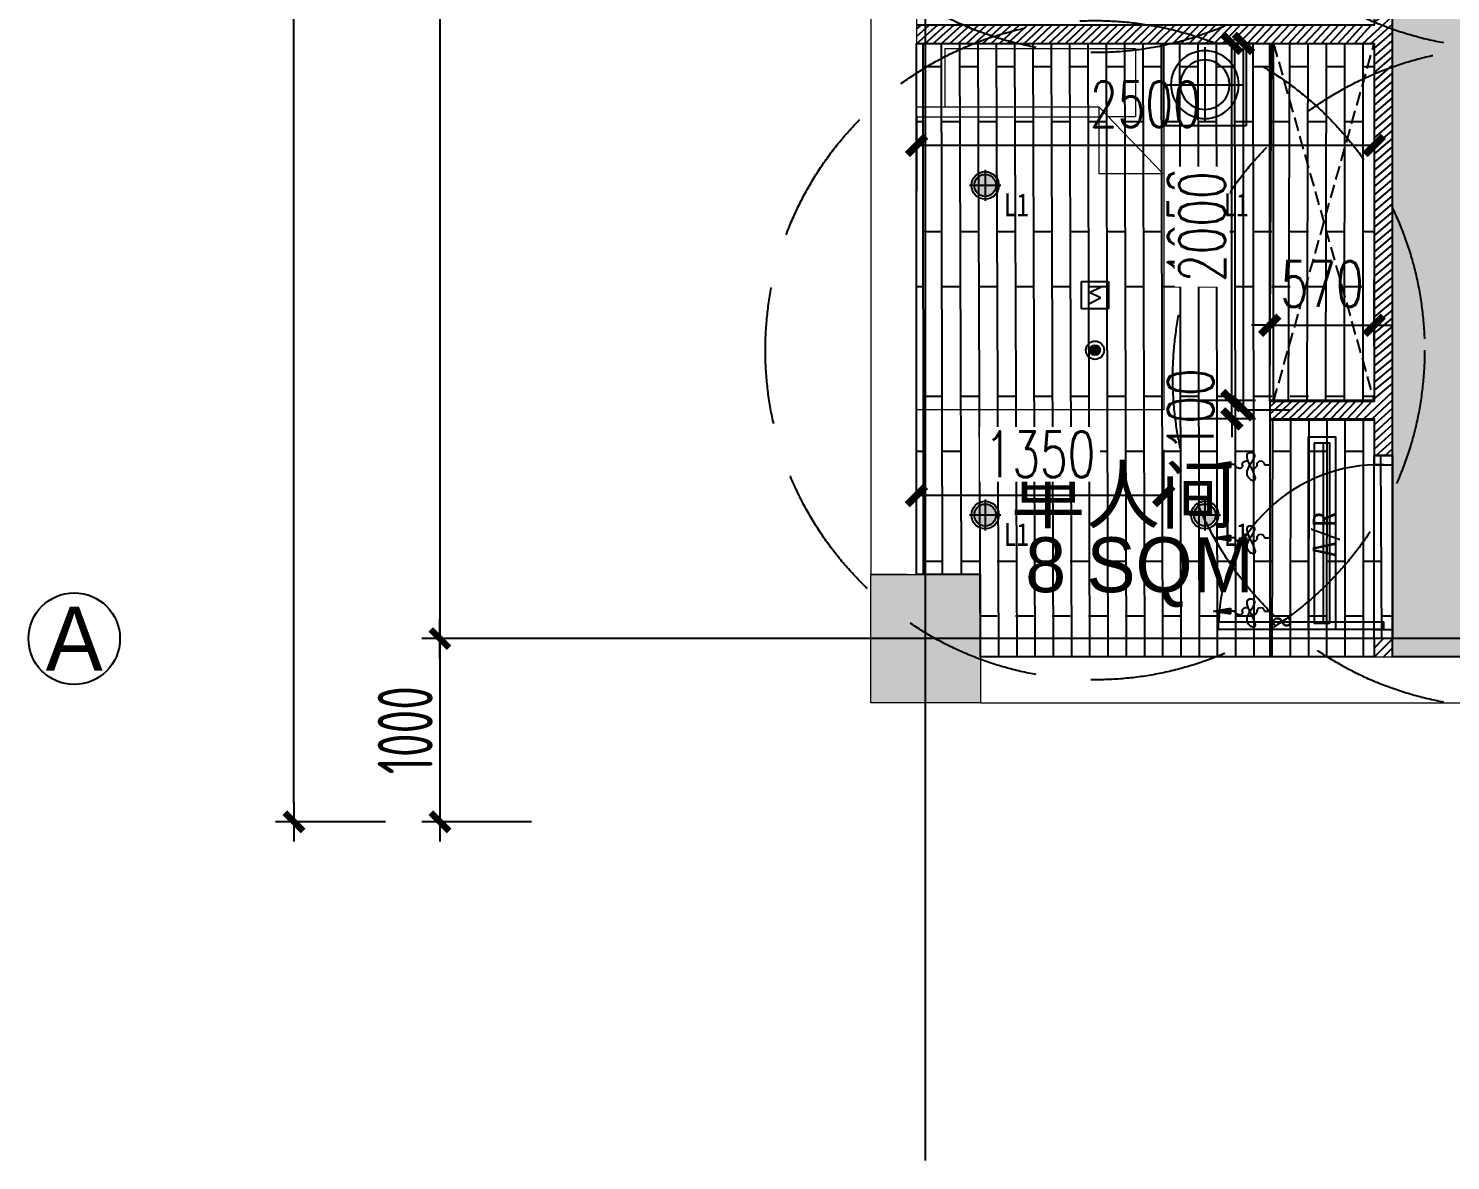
# Model space of a CAD drawing. Header units: millimetres. Extents: x -86392818 to -86307589, y 1129347621 to 1129375919.
# Drawn here: x -86342389 to -86334622, y 1129347621 to 1129353803 of the extents above; entities that cross this region are included whole.
import ezdxf
from ezdxf.enums import TextEntityAlignment as Align

# ---------------------------------------------------------------- set-up
doc = ezdxf.new("R2010")
doc.units = ezdxf.units.MM
doc.header["$LTSCALE"] = 1000
for name, pattern in [('__DASH', [0.35, 0.25, -0.1]), ('CENTER', [2, 1.25, -0.25, 0.25, -0.25]), ('DASH', [0.35, 0.25, -0.1]), ('DASHED', [19.049999999999997, 12.7, -6.35])]:
    doc.linetypes.add(name, pattern=pattern)
doc.layers.get('Defpoints').update_dxf_attribs({"color": 250})
for name, color, linetype in [('AD-DOOR', 4, 'Continuous'), ('A—墙体-填充', 8, 'Continuous'), ('A—轴线', 1, 'CENTER'), ('A—轴线尺寸', 1, 'Continuous'), ('C—平顶—喷淋', 5, 'Continuous'), ('C—平顶—暖通', 47, 'Continuous'), ('C—平顶—灯具', 1, 'Continuous'), ('C—平顶—烟感 温感', 3, 'Continuous'), ('C—平顶—轮廓线', 4, 'Continuous'), ('F—地坪—hatch', 8, 'Continuous'), ('F—地坪—分格', 5, 'Continuous'), ('p—平面—文字', 40, 'Continuous'), ('P—平面—移动家具', 165, 'Continuous'), ('P—隔墙—石膏板墙（到顶）', 2, 'Continuous'), ('TEXT\u3000文字', 4, 'Continuous'), ('WALL-DIM', 3, 'Continuous'), ('家具尺寸', 165, 'Continuous')]:
    doc.layers.add(name, color=color, linetype=linetype)
for name, color, linetype, lineweight in [('Q-01 原始墙柱', 7, 'Continuous', 0), ('Q-02 墙柱填充', 250, 'Continuous', 0), ('家具', 45, 'Continuous', 9)]:
    doc.layers.add(name, color=color, linetype=linetype, lineweight=lineweight)
doc.styles.add('_TCH_DIM_T3', font='SIMPLEX', dxfattribs={"width": 0.7058823529411765, "bigfont": 'GBCBIG'})
doc.styles.add('ADD-dim', font='isocp.shx', dxfattribs={"width": 0.7, "bigfont": 'hztxt.shx'})
doc.styles.add('HZTXT', font='t.shx', dxfattribs={"bigfont": 'hztxt.shx'})
doc.styles.add('MtXpl_', font='simhei.ttf')
doc.styles.add('STO', font='')
doc.styles.add('WORD-2', font='simhei.ttf', dxfattribs={"height": 2.5})
doc.styles.add('黑体', font='simhei.ttf')
doc.styles.get('STO').set_extended_font_data('SimSun')
doc.dimstyles.new('ADD-(模型空间)', dxfattribs={"dimscale": 100, "dimtxt": 3, "dimasz": 1, "dimexe": 1, "dimexo": 1, "dimgap": 0.4, "dimtad": 1, "dimdec": 0, "dimrnd": 5, "dimzin": 0, "dimdsep": 46, "dimtxsty": 'ADD-dim', "dimblk1": 'DIM1', "dimblk2": 'DIM1', "dimsah": 1, "dimcen": 2, "dimclrd": 33, "dimclre": 33, "dimclrt": 4, "dimadec": 0, "dimazin": 0, "dimtfac": 2, "dimtdec": 0, "dimtix": 1, "dimtmove": 2, "dimatfit": 3, "dimldrblk": 'HBA_Leader_Arrow', "dimfxl": 5, "dimfxlon": 1, "dimtolj": 1, "dimtzin": 0, "dimarcsym": 0})
doc.dimstyles.new('WALL-DIM', dxfattribs={"dimtxt": 250, "dimasz": 100, "dimexe": 250, "dimexo": 300, "dimgap": 100, "dimtad": 1, "dimdec": 0, "dimzin": 0, "dimdsep": 46, "dimtxsty": '_TCH_DIM_T3', "dimblk": 'ARCHTICK', "dimcen": 0.09, "dimclrd": 1, "dimclre": 1, "dimclrt": 7, "dimazin": 2, "dimtfac": 1, "dimtdec": 0, "dimtix": 1, "dimtmove": 2, "dimatfit": 3, "dimfxl": 500, "dimfxlon": 1, "dimtolj": 1, "dimtzin": 0, "dimarcsym": 0})
pattern_1 = [(45, (0, 0), (-22.45064030267288, 22.45064030267288), [])]

# ---------------------------------------------------------------- blocks, each defined once
blk = doc.blocks.new('SDSZDFSFDHFJGK')
at = {"color": 8}
blk.add_line((859, -49.99999999998545), (-41, -49.99999999998545), dxfattribs=at)
for points in [[(-41, 0), (-41, 900), (0, 900), (0, 0)], [(-41, 50.00000000001455), (-41, -49.99999999998545), (-91, -49.99999999998545), (-91, 50.00000000001455)], [(859, 50.00000000001455), (859, -49.99999999998545), (909, -49.99999999998545), (909, 50.00000000001455)]]:
    blk.add_lwpolyline(points, close=True)
blk.add_arc((-17.25437660326861, 22.72038917466125), 876.5488854589667, 358.5147112231557, 88.87209163520977, dxfattribs=at)
blk = doc.blocks.new('$plan$00001580')
at = {"layer": 'P—平面—移动家具'}
for p, q in [((0, 205.0476072877645), (0, -205.0476072877645)), ((205.0476071834564, 0), (-205.0476071834564, 0))]:
    blk.add_line(p, q, dxfattribs=at)
blk.add_lwpolyline([(-225, -225), (-225, 225), (225, 225), (225, -225)], close=True, dxfattribs=at)
for radius, start in [(185.0476072919591, 180.2522354533353), (135.0476072919591, 180.3469040224289)]:
    blk.add_arc((0, 0), radius, start, 180, dxfattribs=at)
blk = doc.blocks.new('SYL11182228')
at = {"layer": '家具'}
for p, q in [((2000, 1350.000000953674), (0, 1350)), ((0, 1350), (4.76837158203125e-07, 0)), ((345.5999908447266, 1350.000000238419), (345.5999908447266, 354.8739042282104)), ((403.1999893188477, 354.8739042282104), (403.1999893188477, 1350.000000238419)), ((2000.000000476837, 9.5367431640625e-07), (2000, 1350.000000953674)), ((345.599990606308, 1193.075842380524), (26.45919919013977, 1193.075842142105)), ((26.66666579246521, 1192.988662958145), (26.66666626930237, 153.8459565639496)), ((710.3999814987183, 4.102559089660645), (345.5999908447266, 354.8739042282104)), ((345.5999908447266, 354.8739042282104), (710.3999812602997, 354.873904466629)), ((710.3999812602997, 354.873904466629), (710.3999814987183, 4.102559089660645)), ((399.9999897480011, 153.8459568023682), (399.9999895095825, 302.5658965110779)), ((26.66666626930237, 153.8459565639496), (399.9999897480011, 153.8459568023682)), ((4.76837158203125e-07, 0), (2000.000000476837, 9.5367431640625e-07))]:
    blk.add_line(p, q, dxfattribs=at)
blk = doc.blocks.new('DIM1')
at = {"color": 8}
blk.add_line((-1.071428571420256, 0), (1.071428571420256, 0), dxfattribs=at)
at = {"const_width": 0.3571428571369176}
blk.add_lwpolyline([(-0.5, -0.5), (0.5, 0.5)], dxfattribs=at)
blk = doc.blocks.new('*D134')
at = {"layer": 'A—轴线尺寸', "color": 33, "lineweight": -2, "transparency": 16777216}
for p, q in [((-2152.406210213903, 10400), (-2752.406210213903, 10400)), ((-2652.406210213903, 10300), (-2652.406210213901, 99.9999999999996)), ((-2152.406210213901, -3.461333177949624e-13), (-2752.406210213901, -4.426206767755606e-13))]:
    blk.add_line(p, q, dxfattribs=at)
at = {"layer": 'Defpoints', "color": 0, "transparency": 16777216}
for p in [(-600.7451508641245, 10400), (0, 0), (-2652.406210213901, -4.265394502787942e-13)]:
    blk.add_point(p, dxfattribs=at)
at = {"layer": 'A—轴线尺寸', "color": 33, "lineweight": -2, "transparency": 16777216, "xscale": 100, "yscale": 100, "zscale": 100}
for p, rotation in [((-2652.406210213903, 10400), 90), ((-2652.406210213901, -4.265394502787942e-13), 270)]:
    blk.add_blockref('DIM1', p, dxfattribs=dict(at, rotation=rotation))
at = {"layer": 'A—轴线尺寸', "color": 4, "transparency": 16777216, "insert": (-2842.4062102139, 5200.000000000001), "char_height": 300, "attachment_point": 5, "rotation": 90, "style": 'ADD-dim'}
blk.add_mtext('\\A1;10400', dxfattribs=at)
blk = doc.blocks.new('HBA_Leader_Arrow')
blk.add_line((0, 0), (-1, -2.5011e-12))
at = {"extrusion": (0, 0, -1)}
blk.add_lwpolyline([(0, 0), (0.5972653364297003, -1.064895548016236), (0.9647843767884297, -0.7876872378553799), (0.0743038223095027, 5.9117e-12), (0.9647843767884297, 0.7876872378503778), (0.5972653364301542, 1.064895548012827)], close=True, dxfattribs=at)
for points in [[(-0.9647843767920676, 0.7876872378503778), (-0.5972653364351564, 1.064895548013055), (-0.0743038223163239, -2.274e-13), (0, 0)], [(-0.9647843767884297, -0.7876872378553799), (-0.5972653364297003, -1.064895548016236), (-0.0743038223163239, -2.274e-13), (0, 0)]]:
    blk.add_solid(points)
blk = doc.blocks.new('*D135')
at = {"layer": 'A—轴线尺寸', "color": 33, "lineweight": -2, "transparency": 16777216}
for p, q in [((-2152.406210213901, -3.461333177949624e-13), (-2752.406210213901, -4.426206767755606e-13)), ((-2652.406210213901, -100.0000000000005), (-2652.406210213901, -900.0000000000025)), ((-2152.4062102139, -1000.000000000002), (-2752.4062102139, -1000.000000000003))]:
    blk.add_line(p, q, dxfattribs=at)
at = {"layer": 'Defpoints', "color": 0, "transparency": 16777216}
for p in [(0, 0), (-2652.406210213901, -1000.000000000003), (10280.50964246691, -1000)]:
    blk.add_point(p, dxfattribs=at)
at = {"layer": 'A—轴线尺寸', "color": 33, "lineweight": -2, "transparency": 16777216, "xscale": 100, "yscale": 100, "zscale": 100}
for p, rotation in [((-2652.406210213901, -4.265394502787942e-13), 90), ((-2652.406210213901, -1000.000000000003), 270)]:
    blk.add_blockref('DIM1', p, dxfattribs=dict(at, rotation=rotation))
at = {"layer": 'A—轴线尺寸', "color": 4, "transparency": 16777216, "insert": (-2842.4062102139, -500.0000000000006), "char_height": 300, "attachment_point": 5, "rotation": 90, "style": 'ADD-dim'}
blk.add_mtext('\\A1;1000', dxfattribs=at)
blk = doc.blocks.new('*D136')
at = {"layer": 'A—轴线尺寸', "color": 33, "lineweight": -2, "transparency": 16777216}
for p, q in [((-2950.127556934954, 21800.00000000001), (-3550.127556934955, 21800.00000000001)), ((-3450.12755693495, -900.0000000000009), (-3450.127556934955, 21700.00000000001)), ((-2950.127556934949, -1000.000000000001), (-3550.12755693495, -1000.000000000001))]:
    blk.add_line(p, q, dxfattribs=at)
at = {"layer": 'Defpoints', "color": 0, "transparency": 16777216}
for p in [(-3450.127556934955, 21800.00000000001), (-473.4307613968851, 21800.00000000001), (-473.4307613968851, -1000)]:
    blk.add_point(p, dxfattribs=at)
at = {"layer": 'A—轴线尺寸', "color": 33, "lineweight": -2, "transparency": 16777216, "xscale": 100, "yscale": 100, "zscale": 100}
for p, rotation in [((-3450.127556934955, 21800.00000000001), 90), ((-3450.12755693495, -1000.000000000001), 270)]:
    blk.add_blockref('DIM1', p, dxfattribs=dict(at, rotation=rotation))
at = {"layer": 'A—轴线尺寸', "color": 4, "transparency": 16777216, "insert": (-3640.157084494003, 10400), "char_height": 300, "attachment_point": 5, "rotation": 90, "style": 'ADD-dim'}
blk.add_mtext('\\A1;22800', dxfattribs=at)
blk = doc.blocks.new('A$C34155FBA')
blk.add_circle((0, 200), 200)
at = {"style": 'HZTXT'}
blk.add_attdef('00', text='', height=200, dxfattribs=at).set_placement((0, 200), align=Align.MIDDLE)
blk = doc.blocks.new('dffsdsardegew')
at = {"layer": 'C—平顶—灯具'}
h = blk.add_hatch(color=7, dxfattribs=at)
h.set_gradient(color1=(255, 255, 255), color2=(128, 128, 128), name='SPHERICAL')
edge = h.paths.add_edge_path()
edge.add_arc((0, 0), 59.99999982783518, 0, 360)
for p, q in [((0, 84.94745397567749), (0, -84.94745397567749)), ((84.94745390117168, 0), (-84.94745390117168, 0))]:
    blk.add_line(p, q, dxfattribs=at)
for radius in [74.99999978479399, 59.99999982783518]:
    blk.add_circle((0, 0), radius, dxfattribs=at)
at = {"layer": 'C—平顶—灯具', "style": '黑体', "width": 0.8}
blk.add_text('L1', height=124.9999996419401, dxfattribs=at).set_placement((171.2003185302019, -105.796276807785, 94.12059754060085), align=Align.MIDDLE_CENTER)
blk = doc.blocks.new('pen lin')
at = {"layer": 'C—平顶—喷淋'}
blk.add_hatch(color=8, dxfattribs=at).paths.add_polyline_path([(-27.5, 0, 1), (27.5, 0, 1)])
for radius in [49.99999999999999, 27.49999999999999]:
    blk.add_circle((0, 0), radius, dxfattribs=at)
at = {"layer": 'Defpoints', "color": 251, "linetype": 'DASH', "ltscale": 3}
blk.add_circle((0, 0), 1800, dxfattribs=at)
blk = doc.blocks.new('_ArchTick')
at = {"color": 44, "const_width": 0.4}
blk.add_lwpolyline([(-0.5, -0.5), (0.5, 0.5)], dxfattribs=at)
blk = doc.blocks.new('*D181')
at = {"layer": 'Defpoints', "color": 0, "transparency": 16777216}
for p in [(-86335816.76310736, 1129351770.563719), (-86335386.88767275, 1129351770.563719), (-86335386.88767275, 1129351670.563719)]:
    blk.add_point(p, dxfattribs=at)
at = {"layer": 'WALL-DIM', "color": 1, "lineweight": -2, "transparency": 16777216}
for p, q in [((-86335816.76310736, 1129351770.563719), (-86335816.76310736, 1129351870.563719)), ((-86335686.88767275, 1129351770.563719), (-86336066.76310736, 1129351770.563719)), ((-86335816.76310736, 1129351670.563719), (-86335816.76310736, 1129351770.563719)), ((-86335686.88767275, 1129351670.563719), (-86336066.76310736, 1129351670.563719)), ((-86335816.76310736, 1129351670.563719), (-86335816.76310736, 1129351570.563719))]:
    blk.add_line(p, q, dxfattribs=at)
at = {"layer": 'WALL-DIM', "color": 1, "lineweight": -2, "transparency": 16777216, "xscale": 100, "yscale": 100, "zscale": 100}
for p, rotation in [((-86335816.76310736, 1129351770.563719), 270), ((-86335816.76310736, 1129351670.563719), 90)]:
    blk.add_blockref('_ArchTick', p, dxfattribs=dict(at, rotation=rotation))
at = {"layer": 'WALL-DIM', "color": 7, "transparency": 16777216, "insert": (-86336041.76310702, 1129351720.563718), "char_height": 250, "attachment_point": 5, "rotation": 90, "style": '_TCH_DIM_T3'}
blk.add_mtext('\\A1;100', dxfattribs=at)
blk = doc.blocks.new('*D182')
at = {"layer": 'Defpoints', "color": 0, "transparency": 16777216}
for p in [(-86335816.76310742, 1129353720.965556), (-86335388.19396225, 1129353720.965556), (-86335386.88767275, 1129351770.563719)]:
    blk.add_point(p, dxfattribs=at)
at = {"layer": 'WALL-DIM', "color": 1, "lineweight": -2, "transparency": 16777216}
for p, q in [((-86335688.19396225, 1129353720.965556), (-86336066.76310742, 1129353720.965556)), ((-86335816.76310742, 1129351770.563719), (-86335816.76310742, 1129353720.965556)), ((-86335686.88767275, 1129351770.563719), (-86336066.76310742, 1129351770.563719))]:
    blk.add_line(p, q, dxfattribs=at)
at = {"layer": 'WALL-DIM', "color": 1, "lineweight": -2, "transparency": 16777216, "xscale": 100, "yscale": 100, "zscale": 100}
for p, rotation in [((-86335816.76310742, 1129353720.965556), 90), ((-86335816.76310742, 1129351770.563719), 270)]:
    blk.add_blockref('_ArchTick', p, dxfattribs=dict(at, rotation=rotation))
at = {"layer": 'WALL-DIM', "color": 7, "transparency": 16777216, "insert": (-86336041.76310708, 1129352745.764637), "char_height": 250, "attachment_point": 5, "rotation": 90, "style": '_TCH_DIM_T3'}
blk.add_mtext('\\A1;1950', dxfattribs=at)
blk = doc.blocks.new('*D183')
at = {"layer": 'Defpoints', "color": 0, "transparency": 16777216}
for p in [(-86335039.3013452, 1129352182.289776), (-86335609.3013452, 1129351770.563719), (-86335039.3013452, 1129351770.563719)]:
    blk.add_point(p, dxfattribs=at)
at = {"layer": 'WALL-DIM', "color": 1, "lineweight": -2, "transparency": 16777216}
for p, q in [((-86335609.3013452, 1129352070.563719), (-86335609.3013452, 1129352432.289776)), ((-86335039.3013452, 1129352070.563719), (-86335039.3013452, 1129352432.289776)), ((-86335609.3013452, 1129352182.289776), (-86335709.3013452, 1129352182.289776)), ((-86335609.3013452, 1129352182.289776), (-86335039.3013452, 1129352182.289776)), ((-86335039.3013452, 1129352182.289776), (-86334939.3013452, 1129352182.289776))]:
    blk.add_line(p, q, dxfattribs=at)
at = {"layer": 'WALL-DIM', "color": 1, "lineweight": -2, "transparency": 16777216, "xscale": 100, "yscale": 100, "zscale": 100}
blk.add_blockref('_ArchTick', (-86335609.3013452, 1129352182.289776), dxfattribs=at)
at = {"layer": 'WALL-DIM', "color": 1, "lineweight": -2, "transparency": 16777216, "xscale": 100, "yscale": 100, "zscale": 100, "rotation": 180}
blk.add_blockref('_ArchTick', (-86335039.3013452, 1129352182.289776), dxfattribs=at)
at = {"layer": 'WALL-DIM', "color": 7, "transparency": 16777216, "insert": (-86335324.3013452, 1129352407.289776), "char_height": 250, "attachment_point": 5, "style": '_TCH_DIM_T3'}
blk.add_mtext('\\A1;570', dxfattribs=at)
blk = doc.blocks.new('*D202')
at = {"layer": 'Defpoints', "color": 0, "transparency": 16777216}
for p in [(-86337539.20660238, 1129353625.941033), (-86335039.30134515, 1129353625.941033), (-86337539.20660238, 1129353164.154208)]:
    blk.add_point(p, dxfattribs=at)
at = {"layer": 'WALL-DIM', "color": 1, "lineweight": -2, "transparency": 16777216}
for p, q in [((-86337539.20660238, 1129353325.941033), (-86337539.20660238, 1129352914.154208)), ((-86335039.30134515, 1129353325.941033), (-86335039.30134515, 1129352914.154208)), ((-86335039.30134515, 1129353164.154208), (-86337539.20660238, 1129353164.154208))]:
    blk.add_line(p, q, dxfattribs=at)
at = {"layer": 'WALL-DIM', "color": 1, "lineweight": -2, "transparency": 16777216, "xscale": 100, "yscale": 100, "zscale": 100, "rotation": 180}
blk.add_blockref('_ArchTick', (-86337539.20660238, 1129353164.154208), dxfattribs=at)
at = {"layer": 'WALL-DIM', "color": 1, "lineweight": -2, "transparency": 16777216, "xscale": 100, "yscale": 100, "zscale": 100}
blk.add_blockref('_ArchTick', (-86335039.30134515, 1129353164.154208), dxfattribs=at)
at = {"layer": 'WALL-DIM', "color": 7, "transparency": 16777216, "insert": (-86336289.25397377, 1129353389.154208), "char_height": 250, "attachment_point": 5, "style": '_TCH_DIM_T3'}
blk.add_mtext('\\A1;2500', dxfattribs=at)
blk = doc.blocks.new('smoker')
for p, q in [((-144.0000000984874, -144.0000000975269), (-144.0000000984874, 144.0000000975269)), ((-144.0000000984874, 144.0000000975269), (144.0000000981381, 144.0000000975269)), ((-57.60000004037283, 28.80000001835288), (57.60000004037283, 86.40000006099581)), ((57.60000004037283, -28.80000001835288), (-57.60000004037283, 28.80000001835288)), ((144.0000000981381, 144.0000000975269), (144.0000000981381, -144.0000000975269)), ((144.0000000981381, -144.0000000975269), (-144.0000000984874, -144.0000000975269)), ((-57.60000004037283, -86.40000006099581), (57.60000004037283, -28.80000001835288))]:
    blk.add_line(p, q)
blk = doc.blocks.new('A$C17F63F54')
at = {"layer": 'C—平顶—暖通'}
blk.add_hatch(color=256, dxfattribs=at).paths.add_polyline_path([(-0.2596390900653205, 128.0441900849401), (-6.633894742175471, 89.06014079574379), (6.278446664589865, 89.0518114004517)])
for p, q in [((-0.2596390900798724, 128.044190084911), (-6.633894742095436, 89.0601407958311, 304.2596566384486)), ((-0.2596390900798724, 128.0441900847945), (6.278446664575313, 89.0518114004517, 304.5291036382209)), ((6.278446664458897, 89.05181140033528, 304.5291036382191), (-6.633894742182747, 89.06014079574379, 304.2596566384432)), ((-0.1755918459457462, 86.5952645567013), (-0.1805815091574914, 89.0559779413743)), ((-0.1612779507486266, 79.53619223384885), (-0.1755918459457462, 86.5952645567013)), ((-0.02530511620716425, 12.47952726966469), (-7.275957614183426e-12, 0))]:
    blk.add_line(p, q, dxfattribs=at)
for centre, major_axis, ratio, start_param, end_param in [((-4.326824604977446, 66.95456925107283), (-9.390456606674936, 9.352451044021558), 0.9999999999928292, 4.712388980353386, 5.176036589349728), ((2.017945406601939, 69.08379723731196), (-4.648549790141436, 4.629735928611958), 0.9999999999997758, 2.20478019244536, 4.248741371395992), ((-4.326824604569993, 66.95456925098551), (-9.390456606399347, 9.352451043747072), 0.999999999999482, 4.248741371376741, 4.712388980377646), ((-0.1936202255965327, 54.38977389701176), (5.856204199849822, 5.88000206145645), 0.9999999999967406, 0.6339838656442424, 2.35619449019425), ((-0.1102881379702012, 54.38994287222158), (-5.939046229121175, 5.915009400773366), 0.9999999999993869, 0.7853981634135043, 2.356194490209538), ((-0.07629492933483562, 37.62577663132106), (-5.939046229128526, 5.915009400780688), 0.9999999999969119, 3.926990816973035, 5.497787143763095), ((-0.07629492933483562, 37.62577663094271), (5.915009400780688, 5.939046229128526), 0.9999999999969119, 3.926990817006285, 5.497787143796343), ((-0.04230172053939896, 20.86161038989667), (-5.939046229227773, 5.915009400879527), 0.9999999999984901, -0.7853981633982032, 0.7853981633964535), ((-0.04230172065581428, 20.8616103901295), (-5.939046229121175, 5.915009400773366), 0.9999999999993869, 0.7853981634135043, 2.356194490209538)]:
    blk.add_ellipse(centre, major_axis=major_axis, ratio=ratio, start_param=start_param, end_param=end_param, dxfattribs=at)
blk.add_spline([(-0.196613282438193, 45.02082850955776, 8.114779437599282), (29.25720798734255, 48.68284663185477, -81.53406640920548), (13.41335598957812, 39.69659893005155, 8.07266106468478), (-26.6037407601325, 48.11037714872509, 8.07266106468478), (-25.43068081071397, 36.40358729084255, 8.07266106468478), (-0.196613282438193, 45.02082850955776, 8.114779437599282)], degree=3, dxfattribs=at)
blk = doc.blocks.new('fdfdsfdshrtfew')
at = {"layer": 'C—平顶—暖通', "xscale": 2.4, "yscale": 2.4, "zscale": 2.4, "rotation": 270}
for p in [(0, 800), (0, 400), (0, 0)]:
    blk.add_blockref('A$C17F63F54', p, dxfattribs=at)
at = {"layer": 'C—平顶—暖通', "style": 'STO'}
blk.add_text('S', height=100, rotation=90, dxfattribs=at).set_placement((-15.85923075675964, -94.37552370131016, -1116.165065676689))
blk = doc.blocks.new('*U307')
at = {"linetype": 'DASHED', "ltscale": 5}
h = blk.add_hatch(dxfattribs=at)
h.set_pattern_fill('ANSI31', color=250, scale=8, angle=315, style=0)
h.set_pattern_definition([(0, (408.4614638931748, 1.935061369293013e-11), (8.9e-15, 25.4), [])])
h.paths.add_polyline_path([(16.12207963719263, 58.87791939108989), (16.12207963722176, 16.12207963752008), (508.6769951292886, 16.12207963753943), (508.6769951292595, 58.87791939110924)])
blk.add_line((-2.91038e-11, 74.9999990286099), (0, 0))
at = {"color": 251}
blk.add_line((16.12207963719265, 58.87791939108989), (16.12207963722176, 16.12207963752007), dxfattribs=at)
blk.add_lwpolyline([(-2.91038e-11, 74.9999990286099), (524.7990747669469, 74.99999902862926), (524.799074766976, 1.935061369293013e-11), (0, 0)])
blk.add_lwpolyline([(-2.91038e-11, 74.9999990286099), (524.7990747669469, 74.99999902862926), (524.799074766976, 1.935061369293013e-11), (0, 0)])
blk.add_lwpolyline([(16.12207963719265, 58.87791939108989), (508.6769951292595, 58.87791939110924), (508.6769951292886, 16.12207963753942), (16.12207963722176, 16.12207963752007)], dxfattribs=at)
blk.add_lwpolyline([(16.12207963719265, 58.87791939108989), (508.6769951292595, 58.87791939110924), (508.6769951292886, 16.12207963753942), (16.12207963722176, 16.12207963752007)], dxfattribs=at)
at = {"style": 'WORD-2'}
blk.add_attdef('A/S_001', (591.0874119215388, 55.90921457137409), '', height=40, dxfattribs=at)
blk = doc.blocks.new('*D349')
at = {"layer": 'Defpoints', "color": 0, "transparency": 16777216}
for p in [(-86337539.20660238, 1129354501.652396), (-86337539.20660238, 1129353442.901276), (-86336189.20660399, 1129353442.901276)]:
    blk.add_point(p, dxfattribs=at)
at = {"layer": '家具尺寸', "color": 1, "lineweight": -2, "transparency": 16777216}
for p, q in [((-86337539.20660238, 1129354496.652396), (-86337539.20660238, 1129354751.652396)), ((-86336189.20660399, 1129354496.652396), (-86336189.20660399, 1129354751.652396)), ((-86336189.20660399, 1129354501.652396), (-86337539.20660238, 1129354501.652396))]:
    blk.add_line(p, q, dxfattribs=at)
at = {"layer": '家具尺寸', "color": 1, "lineweight": -2, "transparency": 16777216, "xscale": 100, "yscale": 100, "zscale": 100, "rotation": 180}
blk.add_blockref('_ArchTick', (-86337539.20660238, 1129354501.652396), dxfattribs=at)
at = {"layer": '家具尺寸', "color": 1, "lineweight": -2, "transparency": 16777216, "xscale": 100, "yscale": 100, "zscale": 100}
blk.add_blockref('_ArchTick', (-86336189.20660399, 1129354501.652396), dxfattribs=at)
at = {"layer": '家具尺寸', "color": 7, "transparency": 16777216, "insert": (-86336864.20660318, 1129354726.652396), "char_height": 250, "attachment_point": 5, "style": '_TCH_DIM_T3', "bg_fill": 3, "box_fill_scale": 1.1, "bg_fill_color": 256, "bg_fill_true_color": 13158600, "bg_fill_transparency": 0}
blk.add_mtext('\\A1;1350', dxfattribs=at)
blk = doc.blocks.new('*D351')
at = {"layer": 'Defpoints', "color": 0, "transparency": 16777216}
for p in [(-86337539.20660375, 1129351252.241918), (-86337539.20660375, 1129350228.426284), (-86336189.20660377, 1129350228.426286)]:
    blk.add_point(p, dxfattribs=at)
at = {"layer": '家具尺寸', "color": 1, "lineweight": -2, "transparency": 16777216}
for p, q in [((-86337539.20660375, 1129351247.241918), (-86337539.20660375, 1129351502.241918)), ((-86336189.20660377, 1129351247.241918), (-86336189.20660377, 1129351502.241918)), ((-86336189.20660377, 1129351252.241918), (-86337539.20660375, 1129351252.241918))]:
    blk.add_line(p, q, dxfattribs=at)
at = {"layer": '家具尺寸', "color": 1, "lineweight": -2, "transparency": 16777216, "xscale": 100, "yscale": 100, "zscale": 100, "rotation": 180}
blk.add_blockref('_ArchTick', (-86337539.20660375, 1129351252.241918), dxfattribs=at)
at = {"layer": '家具尺寸', "color": 1, "lineweight": -2, "transparency": 16777216, "xscale": 100, "yscale": 100, "zscale": 100}
blk.add_blockref('_ArchTick', (-86336189.20660377, 1129351252.241918), dxfattribs=at)
at = {"layer": '家具尺寸', "color": 7, "transparency": 16777216, "insert": (-86336864.20660377, 1129351477.241918), "char_height": 250, "attachment_point": 5, "style": '_TCH_DIM_T3', "bg_fill": 3, "box_fill_scale": 1.1, "bg_fill_color": 256, "bg_fill_true_color": 13158600, "bg_fill_transparency": 0}
blk.add_mtext('\\A1;1350', dxfattribs=at)
blk = doc.blocks.new('*D352')
at = {"layer": 'Defpoints', "color": 0, "transparency": 16777216}
for p in [(-86336473.60055849, 1129353720.965556), (-86335753.9584362, 1129353720.965556), (-86336473.60056025, 1129351720.965556)]:
    blk.add_point(p, dxfattribs=at)
at = {"layer": '家具尺寸', "color": 1, "lineweight": -2, "transparency": 16777216}
for p, q in [((-86335758.9584362, 1129353720.965556), (-86335503.9584362, 1129353720.965556)), ((-86335753.9584362, 1129351720.965556), (-86335753.9584362, 1129353720.965556)), ((-86335758.9584362, 1129351720.965556), (-86335503.9584362, 1129351720.965556))]:
    blk.add_line(p, q, dxfattribs=at)
at = {"layer": '家具尺寸', "color": 1, "lineweight": -2, "transparency": 16777216, "xscale": 100, "yscale": 100, "zscale": 100}
for p, rotation in [((-86335753.9584362, 1129353720.965556), 90), ((-86335753.9584362, 1129351720.965556), 270)]:
    blk.add_blockref('_ArchTick', p, dxfattribs=dict(at, rotation=rotation))
at = {"layer": '家具尺寸', "color": 7, "transparency": 16777216, "insert": (-86335978.95843586, 1129352720.965555), "char_height": 250, "attachment_point": 5, "rotation": 90, "style": '_TCH_DIM_T3', "bg_fill": 3, "box_fill_scale": 1.1, "bg_fill_color": 256, "bg_fill_true_color": 13158600, "bg_fill_transparency": 0}
blk.add_mtext('\\A1;2000', dxfattribs=at)
blk = doc.blocks.new('A$C5AE9663F')
at = {"layer": 'A—轴线', "color": 24, "linetype": 'CENTER', "ltscale": 10}
for p, q in [((0, -2850), (0, 24600)), ((29900, 0), (-4400, 0))]:
    blk.add_line(p, q, dxfattribs=at)
at = {"layer": 'A—轴线尺寸'}
ref = blk.add_blockref('A$C34155FBA', (-4650, -250), dxfattribs=dict(at, xscale=1.25, yscale=1.25, zscale=1.25))
ref.add_attrib('00', 'A', dxfattribs={"layer": '0', "color": 4, "height": 350, "style": 'HZTXT'}).set_placement((-4650, 0), align=Align.MIDDLE)
for base, p1, p2, picture, middle in [((-3450.127556934955, 21800.00000000001), (-473.4307613968849, -1000), (-473.4307613968849, 21800), '*D136', (-3640.157084494003, 10400)), ((-2652.406210213901, -4.265394502787942e-13), (-600.7451508641243, 10400), (0, 0), '*D134', (-2842.4062102139, 5200.000000000001)), ((-2652.406210213901, -1000.000000000003), (0, 0), (10280.5096424669, -1000), '*D135', (-2842.4062102139, -500.0000000000006))]:
    dim = blk.add_linear_dim(base=base, p1=p1, p2=p2, angle=90, dimstyle='ADD-(模型空间)', dxfattribs=at)
    dim.commit()
    dim.dimension.update_dxf_attribs({"geometry": picture, "text_midpoint": middle})

msp = doc.modelspace()

# ---------------------------------------------------------------- hatches: boundary and pattern name
at = {"layer": 'A—墙体-填充'}
h = msp.add_hatch(dxfattribs=at)
h.set_pattern_fill('ANSI31', color=8, scale=10, style=0)
h.set_pattern_definition(pattern_1)
h.paths.add_polyline_path([(-86334939.30134512, 1129353920.965555), (-86335039.30134515, 1129353920.965555), (-86335039.30134515, 1129353820.965555), (-86337539.20660238, 1129353820.965555), (-86337539.20660238, 1129353720.965555), (-86335039.30134515, 1129353720.965555), (-86335039.3013452, 1129351770.563718), (-86335609.30134518, 1129351770.563718), (-86335609.30134518, 1129351670.563718), (-86335039.30134526, 1129351670.563718), (-86335039.30134527, 1129351470.815868), (-86334939.30134524, 1129351470.815868)])
h = msp.add_hatch(dxfattribs=at)
h.set_pattern_fill('ANSI31', color=8, scale=10, style=0)
h.set_pattern_definition(pattern_1)
h.paths.add_polyline_path([(-86334939.30134523, 1129350470.815869), (-86335039.30134524, 1129350470.815869), (-86335039.30134511, 1129350370.965556), (-86334939.30134505, 1129350370.965556)])
at = {"layer": 'F—地坪—hatch'}
h = msp.add_hatch(dxfattribs=at)
h.set_pattern_fill('AR-SAND', color=251, scale=5)
h.set_pattern_definition([(37.50000000000001, (0, 0), (-8.000156479920228, 244.7066186646712), [0, -193.04, 0, -215.9, 0, -206.375]), (7.499999999999999, (0, 0), (224.7616415690013, 358.4125502841771), [0, -104.14, 0, -173.99, 0, -66.67500000000001]), (327.5, (-156.21, 0), (395.496185120729, 0.718592339272881), [0, -63.5, 0, -228.6, 0, -298.45]), (317.5, (-156.21, 0), (381.7782262361486, 111.4646616286082), [0, -31.75, 0, -149.86, 0, -171.45])])
h.paths.add_polyline_path([(-86333739.3013453, 1129360620.965556), (-86334939.30134507, 1129360620.965556), (-86334939.30134507, 1129350370.965554), (-86333739.30134532, 1129350370.965556)])
h = msp.add_hatch(dxfattribs=at)
h.set_pattern_fill('A-木地板', color=251, scale=0.9999999948342944, angle=-90.00000000688259)
h.set_pattern_definition([(269.9999999931174, (0, 0), (99.99999948342943, -1.201236269209245e-08), []), (359.9999999931174, (0, 0), (1.081113193379377e-07, 899.9999953508649), [99.99999948342943, -99.99999948342943]), (359.9999999931174, (-99.99999944739234, 299.9999984623007), (1.081113193379377e-07, 899.9999953508649), [99.99999948342943, -99.99999948342943])])
h.paths.add_polyline_path([(-86335039.30134515, 1129353720.965555), (-86337539.20660238, 1129353720.965555), (-86337539.20660238, 1129350820.965556), (-86337189.20660238, 1129350820.965556), (-86337189.20660238, 1129350370.965556), (-86335039.30134511, 1129350370.965556), (-86335039.30134524, 1129350470.834794), (-86334939.30134523, 1129350470.815869), (-86334939.30134524, 1129351470.815869), (-86335039.30134526, 1129351470.815869), (-86335039.30134526, 1129351665.563718), (-86335609.30134518, 1129351665.563718), (-86335609.30134518, 1129351765.563718), (-86335039.3013452, 1129351765.563718)])
at = {"layer": 'Q-02 墙柱填充'}
h = msp.add_hatch(color=256, dxfattribs=at)
h.dxf.hatch_style = 1
h.paths.add_polyline_path([(-86337189.20660238, 1129371620.965556), (-86337789.20660238, 1129371620.965556), (-86337789.20660238, 1129370920.965556), (-86337189.20660238, 1129370920.965556)])
h.paths.add_polyline_path([(-86332639.20660238, 1129371420.965556), (-86333139.20660238, 1129371420.965556), (-86333139.20660238, 1129370920.965556), (-86332639.20660238, 1129370920.965556)])
h.paths.add_polyline_path([(-86327989.20660238, 1129371620.965556), (-86328589.20660238, 1129371620.965556), (-86328589.20660238, 1129370920.965556), (-86327989.20660238, 1129370920.965556)])
h.paths.add_polyline_path([(-86323439.20660238, 1129371420.965556), (-86323939.20660238, 1129371420.965556), (-86323939.20660238, 1129370920.965556), (-86323439.20660238, 1129370920.965556)])
h.paths.add_polyline_path([(-86318789.20660238, 1129371620.965556), (-86319389.20660238, 1129371620.965556), (-86319389.20660238, 1129370920.965556), (-86318789.20660238, 1129370920.965556)])
h.paths.add_polyline_path([(-86309589.20660238, 1129371620.965556), (-86310189.20660238, 1129371620.965556), (-86310189.20660238, 1129370920.965556), (-86309589.20660238, 1129370920.965556)])
h.paths.add_polyline_path([(-86309589.20660238, 1129365320.965556), (-86310189.20660238, 1129365320.965556), (-86310189.20660238, 1129364620.965556), (-86309589.20660238, 1129364620.965556)])
h.paths.add_polyline_path([(-86318789.20660238, 1129365320.965556), (-86319389.20660238, 1129365320.965556), (-86319389.20660238, 1129364620.965556), (-86318789.20660238, 1129364620.965556)])
h.paths.add_polyline_path([(-86318789.20660238, 1129361220.965556), (-86319389.20660238, 1129361220.965556), (-86319389.20660238, 1129360520.965556), (-86318789.20660238, 1129360520.965556)])
h.paths.add_polyline_path([(-86309589.20660238, 1129361220.965556), (-86310189.20660238, 1129361220.965556), (-86310189.20660238, 1129360520.965556), (-86309589.20660238, 1129360520.965556)])
h.paths.add_polyline_path([(-86327989.20660238, 1129361220.965556), (-86328589.20660238, 1129361220.965556), (-86328589.20660238, 1129360520.965556), (-86327989.20660238, 1129360520.965556)])
h.paths.add_polyline_path([(-86337189.20660238, 1129361220.965556), (-86337789.20660238, 1129361220.965556), (-86337789.20660238, 1129360520.965556), (-86337189.20660238, 1129360520.965556)])
h.paths.add_polyline_path([(-86337189.20660238, 1129350820.965556), (-86337789.20660238, 1129350820.965556), (-86337789.20660238, 1129350120.965556), (-86337189.20660238, 1129350120.965556)])
h.paths.add_polyline_path([(-86327989.20660238, 1129350820.965556), (-86328589.20660238, 1129350820.965556), (-86328589.20660238, 1129350120.965556), (-86327989.20660238, 1129350120.965556)])
h.paths.add_polyline_path([(-86323439.20660238, 1129350620.965556), (-86323939.20660238, 1129350620.965556), (-86323939.20660238, 1129350120.965556), (-86323439.20660238, 1129350120.965556)])
h.paths.add_polyline_path([(-86318789.20660238, 1129350820.965556), (-86319389.20660238, 1129350820.965556), (-86319389.20660238, 1129350120.965556), (-86318789.20660238, 1129350120.965556)])
h.paths.add_polyline_path([(-86314239.20660238, 1129350620.965556), (-86314739.20660238, 1129350620.965556), (-86314739.20660238, 1129350120.965556), (-86314239.20660238, 1129350120.965556)])
h.paths.add_polyline_path([(-86309589.20660238, 1129350820.965556), (-86310189.20660238, 1129350820.965556), (-86310189.20660238, 1129350120.965556), (-86309589.20660238, 1129350120.965556)])

# ---------------------------------------------------------------- linework, layer by layer
at = {"layer": 'C—平顶—轮廓线'}
for p, q in [((-86335609.30134518, 1129351770.563718), (-86335609.30134518, 1129353720.965555)), ((-86335609.30134518, 1129351670.563718), (-86335609.30134518, 1129350370.965556))]:
    msp.add_line(p, q, dxfattribs=at)
msp.add_lwpolyline([(-86335039.30134527, 1129351470.815869), (-86334939.30134523, 1129351470.815869), (-86334939.30134523, 1129350470.834794), (-86335039.30134527, 1129350470.834794)], close=True, dxfattribs=at)
at = {"layer": 'F—地坪—分格'}
msp.add_lwpolyline([(-86334939.30134507, 1129360620.965556), (-86333739.3013453, 1129360620.965556), (-86333739.30134532, 1129350370.965556), (-86334939.30134507, 1129350370.965554)], close=True, dxfattribs=at)
msp.add_lwpolyline([(-86337539.20660238, 1129353720.965555), (-86335039.30134515, 1129353720.965555), (-86335039.3013452, 1129351765.563718), (-86335609.30134518, 1129351765.563718), (-86335609.30134518, 1129351665.563718), (-86335039.30134526, 1129351665.563718), (-86335039.30134526, 1129351470.815869), (-86334939.30134524, 1129351470.815869), (-86334939.30134523, 1129350470.815869), (-86335039.30134524, 1129350470.834794), (-86335039.30134511, 1129350370.965556), (-86337189.20660238, 1129350370.965556), (-86337189.20660238, 1129350820.965556), (-86337539.20660238, 1129350820.965556), (-86337539.20660238, 1129353720.965555)], dxfattribs=at)
at = {"layer": 'P—平面—移动家具', "color": 8, "linetype": '__DASH', "ltscale": 0.3}
for p, q in [((-86335589.30134518, 1129353720.965556), (-86335039.30134518, 1129351765.563719)), ((-86335589.30134518, 1129351765.563719), (-86335039.30134518, 1129353720.965556))]:
    msp.add_line(p, q, dxfattribs=at)
at = {"layer": 'P—平面—移动家具'}
msp.add_lwpolyline([(-86335589.30134518, 1129353720.965556), (-86335039.30134518, 1129353720.965556), (-86335039.30134518, 1129351765.563719), (-86335589.30134518, 1129351765.563719)], close=True, dxfattribs=at)
at = {"layer": 'P—隔墙—石膏板墙（到顶）'}
for points in [[(-86337539.20660238, 1129353720.965555), (-86335039.30134515, 1129353720.965555), (-86335039.3013452, 1129351770.563718), (-86335609.30134518, 1129351770.563718), (-86335609.30134518, 1129351670.563718), (-86335039.30134526, 1129351670.563718), (-86335039.30134527, 1129351470.815869), (-86334939.30134524, 1129351470.815869), (-86334939.30134512, 1129353920.965555), (-86335039.30134515, 1129353920.965555), (-86335039.30134515, 1129353820.965555), (-86337539.20660238, 1129353820.965555)], [(-86334939.30134505, 1129350370.965556), (-86334939.30134523, 1129350470.815869), (-86335039.30134524, 1129350470.815869), (-86335039.30134511, 1129350370.965556)]]:
    msp.add_lwpolyline(points, dxfattribs=at)
at = {"layer": 'Q-01 原始墙柱'}
for p, q in [((-86337789.20660238, 1129360520.965556), (-86337789.20660238, 1129350820.965556)), ((-86337539.20660238, 1129360520.965556), (-86337539.20660238, 1129350820.965556)), ((-86337589.20660238, 1129350820.965556), (-86337789.20660238, 1129350820.965556)), ((-86337189.20660238, 1129350370.965556), (-86328589.20660238, 1129350370.965556)), ((-86337189.20660238, 1129350120.965556), (-86328589.20660238, 1129350120.965556))]:
    msp.add_line(p, q, dxfattribs=at)
msp.add_lwpolyline([(-86337789.20660238, 1129350820.965556), (-86337189.20660238, 1129350820.965556), (-86337189.20660238, 1129350120.965556), (-86337789.20660238, 1129350120.965556)], close=True, dxfattribs=at)

# ---------------------------------------------------------------- block references
at = {"layer": 'AD-DOOR', "rotation": 90.00000000000001}
msp.add_blockref('SDSZDFSFDHFJGK', (-86334989.30134524, 1129350561.815869), dxfattribs=at)
at = {"layer": 'A—轴线'}
msp.add_blockref('A$C5AE9663F', (-86337489.20660238, 1129350470.834794), dxfattribs=at)
at = {"layer": 'C—平顶—喷淋'}
for p in [(-86336564.2539738, 1129355470.965555), (-86334339.30134524, 1129355495.965556), (-86336564.25397375, 1129352045.965556), (-86334339.30134524, 1129351895.965556)]:
    msp.add_blockref('pen lin', p, dxfattribs=at)
at = {"layer": 'C—平顶—暖通', "color": 251}
ref = msp.add_blockref('*U307', (-86335399.30134518, 1129350520.965555), dxfattribs=dict(at, xscale=-2.000000025903251, yscale=2.000000025903251, zscale=2.000000025903251, rotation=270))
ref.add_attrib('A/S_001', 'A/R', (-86335255.1665597, 1129350918.011826), dxfattribs={"layer": '0', "height": 120.0000015541952, "rotation": 90, "style": 'WORD-2'})
at = {"layer": 'C—平顶—暖通', "color": 251, "xscale": -1}
msp.add_blockref('fdfdsfdshrtfew', (-86335609.30134518, 1129350620.764637), dxfattribs=at)
at = {"layer": 'C—平顶—灯具'}
for p in [(-86337164.25397378, 1129352945.965556), (-86335964.25397378, 1129352945.965556), (-86337164.25397378, 1129351145.965556), (-86335964.25397378, 1129351145.965556)]:
    msp.add_blockref('dffsdsardegew', p, dxfattribs=at)
at = {"layer": 'C—平顶—烟感 温感', "xscale": 0.5172413793103449, "yscale": 0.5172413793103449, "zscale": 0.5172413793103449}
msp.add_blockref('smoker', (-86336564.25397375, 1129352345.965556), dxfattribs=at)
at = {"layer": 'P—平面—移动家具', "xscale": -1, "rotation": 89.99999996794772}
msp.add_blockref('SYL11182228', (-86336189.20660226, 1129353720.965555), dxfattribs=at)
at = {"layer": '家具', "xscale": -1, "yscale": -1, "rotation": 269.9999999965272}
msp.add_blockref('$plan$00001580', (-86335964.20660238, 1129353495.965555), dxfattribs=at)

# ---------------------------------------------------------------- texts
at = {"layer": 'p—平面—文字', "style": 'MtXpl_'}
msp.add_text('单人间', height=300, dxfattribs=at).set_placement((-86337025.1451125, 1129351104.96753, -0.5971693502583676))
at = {"layer": 'TEXT\u3000文字', "color": 24, "ltscale": 20, "style": 'HZTXT'}
msp.add_text('8 SQM', height=300, dxfattribs=at).set_placement((-86336945.18519473, 1129350724.314056))

# ---------------------------------------------------------------- dimensions: what is measured, and where the dimension line sits
at = {"layer": 'WALL-DIM'}
for base, p1, p2, picture, middle in [((-86335816.76310742, 1129353720.965556), (-86335386.88767272, 1129351770.563718), (-86335388.19396222, 1129353720.965555), '*D182', (-86336041.76310708, 1129352745.764637)), ((-86335816.76310736, 1129351770.563719), (-86335386.88767272, 1129351670.563718), (-86335386.88767272, 1129351770.563718), '*D181', (-86336041.76310702, 1129351720.563718))]:
    dim = msp.add_linear_dim(base=base, p1=p1, p2=p2, angle=90, dimstyle='WALL-DIM', dxfattribs=at)
    dim.commit()
    dim.dimension.update_dxf_attribs({"geometry": picture, "text_midpoint": middle})
for base, p1, p2, picture, middle in [((-86337539.20660238, 1129353164.154208), (-86335039.30134515, 1129353625.941033), (-86337539.20660238, 1129353625.941033), '*D202', (-86336289.25397377, 1129353389.154208)), ((-86335039.3013452, 1129352182.289776), (-86335609.3013452, 1129351770.563719), (-86335039.3013452, 1129351770.563719), '*D183', (-86335324.3013452, 1129352407.289776))]:
    dim = msp.add_linear_dim(base=base, p1=p1, p2=p2, dimstyle='WALL-DIM', dxfattribs=at)
    dim.commit()
    dim.dimension.update_dxf_attribs({"geometry": picture, "text_midpoint": middle})

# ---------------------------------------------------------------- next in the draw order: dimensions: what is measured, and where the dimension line sits
at = {"layer": '家具尺寸'}
for base, p1, p2, picture, middle in [((-86337539.20660238, 1129354501.652396), (-86336189.20660399, 1129353442.901276), (-86337539.20660238, 1129353442.901276), '*D349', (-86336864.20660318, 1129354726.652396)), ((-86337539.20660375, 1129351252.241918), (-86336189.20660377, 1129350228.426286), (-86337539.20660375, 1129350228.426284), '*D351', (-86336864.20660377, 1129351477.241918))]:
    dim = msp.add_linear_dim(base=base, p1=p1, p2=p2, dimstyle='WALL-DIM', override={"dimfxl": 5, "dimtfill": 1, "dimarcsym": 1}, dxfattribs=at)
    dim.commit()
    dim.dimension.update_dxf_attribs({"geometry": picture, "text_midpoint": middle})

# ---------------------------------------------------------------- next in the draw order: dimensions: what is measured, and where the dimension line sits
dim = msp.add_linear_dim(base=(-86335753.9584362, 1129353720.965556), p1=(-86336473.60056022, 1129351720.965555), p2=(-86336473.60055846, 1129353720.965555), angle=90, dimstyle='WALL-DIM', override={"dimfxl": 5, "dimtfill": 1, "dimarcsym": 1}, dxfattribs=at)
dim.commit()
dim.dimension.update_dxf_attribs({"geometry": '*D352', "text_midpoint": (-86335978.95843586, 1129352720.965555)})

doc.saveas('drawing.dxf')
